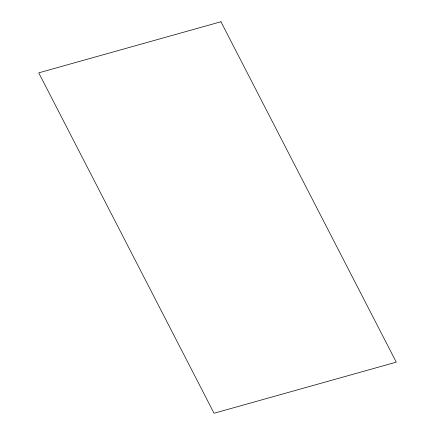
<?xml version="1.0" encoding="UTF-8"?>
<svg xmlns="http://www.w3.org/2000/svg" width="435" height="435" viewBox="0 0 435 435"><rect width="100%" height="100%" fill="white"/><g stroke="black" fill="none" stroke-linecap="round" stroke-linejoin="round"><path stroke-width="0.65" d="M220.947 21.75L38.737 72.846L214.053 413.25L396.263 362.154L220.947 21.75"/></g></svg>
